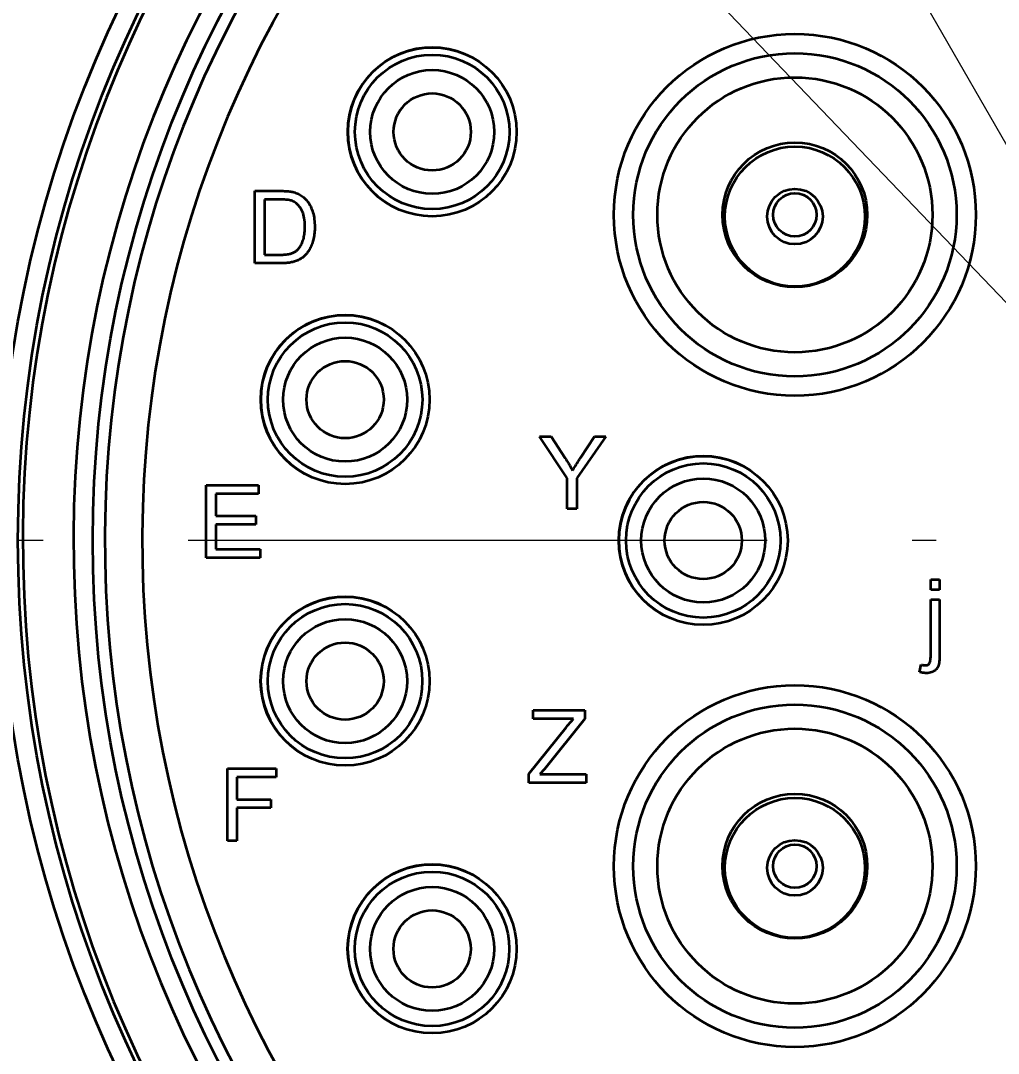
# Model space of a CAD drawing. Extents: x 23 to 417, y 3 to 294.
# Drawn here: x 372.55 to 382.68, y 206.67 to 217.37 of the extents above; entities that cross this region are included whole.
import ezdxf
from ezdxf.enums import TextEntityAlignment as Align

# ---------------------------------------------------------------- set-up
doc = ezdxf.new("R2010")
doc.units = 0
doc.linetypes.add('DASHDOT', pattern=[18.5, 12, -3, 0.5, -3])
doc.layers.get('0').update_dxf_attribs({"lineweight": 13})
doc.styles.get("Standard").update_dxf_attribs({"font": 'isocp.shx'})
doc.dimstyles.get("Standard").update_dxf_attribs({"dimtxt": 2.5, "dimasz": 2.5, "dimexe": 1.25, "dimexo": 0.625, "dimtad": 1, "dimtxsty": 'Standard', "dimcen": 2.5, "dimadec": 0, "dimazin": 0, "dimtfac": 1, "dimtmove": 0, "dimatfit": 0, "dimfxl": 0, "dimarcsym": 0})

# ---------------------------------------------------------------- blocks, each defined once
blk = doc.blocks.new('*D215')
at = {"color": 7, "lineweight": 13}
blk.add_line((369.263, 239.553), (395.349, 194.212), dxfattribs=at)
for points in [[(376.315, 228.334), (374.903, 229.751), (375.418, 227.818)], [(393.937, 195.629), (395.349, 194.212), (394.834, 196.145)]]:
    blk.add_lwpolyline(points, dxfattribs=at)
for s, width, p, p2 in [('%%c', 1.333334, (370.13, 240.052), (371.377, 237.885)), ('82', 1.338786, (371.875, 237.018), (374.062, 233.217))]:
    blk.add_text(s, height=2.5, rotation=299.9129, dxfattribs=dict(at, width=width)).set_placement(p, p2, align=Align.FIT)
blk = doc.blocks.new('*D216')
at = {"color": 7, "lineweight": 13}
blk.add_line((363.234, 234.837), (397.923, 198.622), dxfattribs=at)
for points in [[(374.039, 224.304), (372.329, 225.341), (373.292, 223.588)], [(396.213, 199.659), (397.923, 198.622), (396.96, 200.375)]]:
    blk.add_lwpolyline(points, dxfattribs=at)
for s, width, p, p2 in [('%%c', 1.333334, (363.956, 235.528), (365.685, 233.723)), ('74', 1.299177, (366.377, 233.001), (369.41, 229.834))]:
    blk.add_text(s, height=2.5, rotation=313.7669, dxfattribs=dict(at, width=width)).set_placement(p, p2, align=Align.FIT)
blk = doc.blocks.new('BLOCK4528')
at = {"color": 7, "linetype": 'DASHDOT', "lineweight": 13}
blk.add_line((45.826, 0), (-49.283, 0), dxfattribs=at)
blk = doc.blocks.new('BLOCK4529')
at = {"color": 7, "lineweight": 35, "ltscale": 0.0375}
for p, q in [((-20.29, 5.746), (-20.29, 7.246)), ((-21.298, -0.356), (-21.298, 1.144)), ((-20.861, -6.225), (-20.861, -4.725))]:
    blk.add_line(p, q, dxfattribs=at)
at = {"color": 7, "lineweight": 35, "ltscale": 0.012918}
blk.add_line((-20.29, 7.246), (-19.773, 7.246), dxfattribs=at)
at = {"color": 7, "lineweight": 35, "ltscale": 0.028649}
for p, q in [((-20.091, 7.069), (-20.091, 5.923)), ((-6.101, -1.221), (-6.101, -2.367))]:
    blk.add_line(p, q, dxfattribs=at)
at = {"color": 7, "lineweight": 35, "ltscale": 0.007879}
blk.add_line((-19.776, 7.069), (-20.091, 7.069), dxfattribs=at)
at = {"color": 7, "lineweight": 35, "ltscale": 0.000860609}
blk.add_line((-19.742, 7.068), (-19.776, 7.069), dxfattribs=at)
at = {"color": 7, "lineweight": 35, "ltscale": 0.000854117}
blk.add_line((-19.773, 7.246), (-19.739, 7.246), dxfattribs=at)
at = {"color": 7, "lineweight": 35, "ltscale": 0.000812472}
blk.add_line((-19.709, 7.068), (-19.742, 7.068), dxfattribs=at)
at = {"color": 7, "lineweight": 35, "ltscale": 0.000812683}
blk.add_line((-19.739, 7.246), (-19.706, 7.245), dxfattribs=at)
at = {"color": 7, "lineweight": 35, "ltscale": 0.000764671}
blk.add_line((-19.679, 7.066), (-19.709, 7.068), dxfattribs=at)
at = {"color": 7, "lineweight": 35, "ltscale": 0.0007718}
blk.add_line((-19.706, 7.245), (-19.675, 7.244), dxfattribs=at)
at = {"color": 7, "lineweight": 35, "ltscale": 0.000716897}
blk.add_line((-19.65, 7.064), (-19.679, 7.066), dxfattribs=at)
at = {"color": 7, "lineweight": 35, "ltscale": 0.000730731}
blk.add_line((-19.675, 7.244), (-19.646, 7.242), dxfattribs=at)
at = {"color": 7, "lineweight": 35, "ltscale": 0.000670018}
blk.add_line((-19.623, 7.061), (-19.65, 7.064), dxfattribs=at)
at = {"color": 7, "lineweight": 35, "ltscale": 0.000690252}
blk.add_line((-19.646, 7.242), (-19.619, 7.24), dxfattribs=at)
at = {"color": 7, "lineweight": 35, "ltscale": 0.000649671}
blk.add_line((-19.619, 7.24), (-19.593, 7.238), dxfattribs=at)
at = {"color": 7, "lineweight": 35, "ltscale": 0.000609389}
blk.add_line((-19.593, 7.238), (-19.569, 7.235), dxfattribs=at)
at = {"color": 7, "lineweight": 35, "ltscale": 0.000569539}
blk.add_line((-19.569, 7.235), (-19.546, 7.232), dxfattribs=at)
at = {"color": 7, "lineweight": 35, "ltscale": 0.000530563}
blk.add_line((-19.546, 7.232), (-19.525, 7.228), dxfattribs=at)
at = {"color": 7, "lineweight": 35, "ltscale": 0.000492081}
blk.add_line((-19.525, 7.228), (-19.506, 7.224), dxfattribs=at)
at = {"color": 7, "lineweight": 35, "ltscale": 0.00065514}
blk.add_line((-19.506, 7.224), (-19.481, 7.218), dxfattribs=at)
at = {"color": 7, "lineweight": 35, "ltscale": 0.000643037}
blk.add_line((-19.481, 7.218), (-19.456, 7.211), dxfattribs=at)
at = {"color": 7, "lineweight": 35, "ltscale": 0.000632765}
blk.add_line((-19.456, 7.211), (-19.432, 7.202), dxfattribs=at)
at = {"color": 7, "lineweight": 35, "ltscale": 0.000623222}
blk.add_line((-19.432, 7.202), (-19.409, 7.193), dxfattribs=at)
at = {"color": 7, "lineweight": 35, "ltscale": 0.00061536}
blk.add_line((-19.409, 7.193), (-19.386, 7.183), dxfattribs=at)
at = {"color": 7, "lineweight": 35, "ltscale": 0.000608915}
blk.add_line((-19.386, 7.183), (-19.365, 7.171), dxfattribs=at)
at = {"color": 7, "lineweight": 35, "ltscale": 0.000604343}
blk.add_line((-19.365, 7.171), (-19.344, 7.159), dxfattribs=at)
at = {"color": 7, "lineweight": 35, "ltscale": 0.000600443}
blk.add_line((-19.344, 7.159), (-19.324, 7.146), dxfattribs=at)
at = {"color": 7, "lineweight": 35, "ltscale": 0.000598502}
blk.add_line((-19.324, 7.146), (-19.305, 7.132), dxfattribs=at)
at = {"color": 7, "lineweight": 35, "ltscale": 0.000598583}
blk.add_line((-19.305, 7.132), (-19.286, 7.117), dxfattribs=at)
at = {"color": 7, "lineweight": 35, "ltscale": 0.000774607}
blk.add_line((-19.286, 7.117), (-19.263, 7.096), dxfattribs=at)
at = {"color": 7, "lineweight": 35, "ltscale": 0.000772011}
blk.add_line((-19.263, 7.096), (-19.241, 7.075), dxfattribs=at)
at = {"color": 7, "lineweight": 35, "ltscale": 0.000771525}
blk.add_line((-19.241, 7.075), (-19.22, 7.052), dxfattribs=at)
at = {"color": 7, "lineweight": 35, "ltscale": 0.000623302}
blk.add_line((-19.599, 7.058), (-19.623, 7.061), dxfattribs=at)
at = {"color": 7, "lineweight": 35, "ltscale": 0.000577815}
blk.add_line((-19.576, 7.054), (-19.599, 7.058), dxfattribs=at)
at = {"color": 7, "lineweight": 35, "ltscale": 0.000533297}
blk.add_line((-19.555, 7.049), (-19.576, 7.054), dxfattribs=at)
at = {"color": 7, "lineweight": 35, "ltscale": 0.000489575}
blk.add_line((-19.536, 7.044), (-19.555, 7.049), dxfattribs=at)
at = {"color": 7, "lineweight": 35, "ltscale": 0.0004478}
blk.add_line((-19.519, 7.038), (-19.536, 7.044), dxfattribs=at)
at = {"color": 7, "lineweight": 35, "ltscale": 0.00059323}
blk.add_line((-19.497, 7.029), (-19.519, 7.038), dxfattribs=at)
at = {"color": 7, "lineweight": 35, "ltscale": 0.000596176}
blk.add_line((-19.476, 7.018), (-19.497, 7.029), dxfattribs=at)
at = {"color": 7, "lineweight": 35, "ltscale": 0.000602188}
blk.add_line((-19.456, 7.005), (-19.476, 7.018), dxfattribs=at)
at = {"color": 7, "lineweight": 35, "ltscale": 0.000612062}
blk.add_line((-19.436, 6.99), (-19.456, 7.005), dxfattribs=at)
at = {"color": 7, "lineweight": 35, "ltscale": 0.000624554}
blk.add_line((-19.417, 6.974), (-19.436, 6.99), dxfattribs=at)
at = {"color": 7, "lineweight": 35, "ltscale": 0.000640223}
blk.add_line((-19.399, 6.957), (-19.417, 6.974), dxfattribs=at)
at = {"color": 7, "lineweight": 35, "ltscale": 0.000658548}
blk.add_line((-19.381, 6.937), (-19.399, 6.957), dxfattribs=at)
at = {"color": 7, "lineweight": 35, "ltscale": 0.000679116}
blk.add_line((-19.364, 6.916), (-19.381, 6.937), dxfattribs=at)
at = {"color": 7, "lineweight": 35, "ltscale": 0.000702166}
blk.add_line((-19.347, 6.893), (-19.364, 6.916), dxfattribs=at)
at = {"color": 7, "lineweight": 35, "ltscale": 0.000727572}
blk.add_line((-19.331, 6.869), (-19.347, 6.893), dxfattribs=at)
at = {"color": 7, "lineweight": 35, "ltscale": 0.000754442}
blk.add_line((-19.317, 6.842), (-19.331, 6.869), dxfattribs=at)
at = {"color": 7, "lineweight": 35, "ltscale": 0.000772991}
blk.add_line((-19.22, 7.052), (-19.201, 7.028), dxfattribs=at)
at = {"color": 7, "lineweight": 35, "ltscale": 0.000776791}
blk.add_line((-19.201, 7.028), (-19.182, 7.003), dxfattribs=at)
at = {"color": 7, "lineweight": 35, "ltscale": 0.000782527}
blk.add_line((-19.182, 7.003), (-19.165, 6.976), dxfattribs=at)
at = {"color": 7, "lineweight": 35, "ltscale": 0.000790665}
blk.add_line((-19.165, 6.976), (-19.149, 6.949), dxfattribs=at)
at = {"color": 7, "lineweight": 35, "ltscale": 0.000800556}
blk.add_line((-19.149, 6.949), (-19.134, 6.921), dxfattribs=at)
at = {"color": 7, "lineweight": 35, "ltscale": 0.000812665}
blk.add_line((-19.134, 6.921), (-19.121, 6.891), dxfattribs=at)
at = {"color": 7, "lineweight": 35, "ltscale": 0.000826324}
blk.add_line((-19.121, 6.891), (-19.108, 6.861), dxfattribs=at)
at = {"color": 7, "lineweight": 35, "ltscale": 0.000839002}
blk.add_line((-19.108, 6.861), (-19.097, 6.829), dxfattribs=at)
at = {"color": 7, "lineweight": 35, "ltscale": 0.000785166}
blk.add_line((-19.304, 6.814), (-19.317, 6.842), dxfattribs=at)
at = {"color": 7, "lineweight": 35, "ltscale": 0.00082116}
blk.add_line((-19.292, 6.783), (-19.304, 6.814), dxfattribs=at)
at = {"color": 7, "lineweight": 35, "ltscale": 0.000859898}
blk.add_line((-19.282, 6.75), (-19.292, 6.783), dxfattribs=at)
at = {"color": 7, "lineweight": 35, "ltscale": 0.000902372}
blk.add_line((-19.274, 6.715), (-19.282, 6.75), dxfattribs=at)
at = {"color": 7, "lineweight": 35, "ltscale": 0.000947583}
blk.add_line((-19.267, 6.678), (-19.274, 6.715), dxfattribs=at)
at = {"color": 7, "lineweight": 35, "ltscale": 0.000994984}
blk.add_line((-19.261, 6.638), (-19.267, 6.678), dxfattribs=at)
at = {"color": 7, "lineweight": 35, "ltscale": 0.001045}
blk.add_line((-19.257, 6.597), (-19.261, 6.638), dxfattribs=at)
at = {"color": 7, "lineweight": 35, "ltscale": 0.000851288}
blk.add_line((-19.097, 6.829), (-19.087, 6.796), dxfattribs=at)
at = {"color": 7, "lineweight": 35, "ltscale": 0.00086439}
blk.add_line((-19.087, 6.796), (-19.078, 6.763), dxfattribs=at)
at = {"color": 7, "lineweight": 35, "ltscale": 0.000879038}
blk.add_line((-19.078, 6.763), (-19.071, 6.729), dxfattribs=at)
at = {"color": 7, "lineweight": 35, "ltscale": 0.00089516}
blk.add_line((-19.071, 6.729), (-19.064, 6.693), dxfattribs=at)
at = {"color": 7, "lineweight": 35, "ltscale": 0.000912206}
blk.add_line((-19.064, 6.693), (-19.059, 6.657), dxfattribs=at)
at = {"color": 7, "lineweight": 35, "ltscale": 0.000930419}
blk.add_line((-19.059, 6.657), (-19.055, 6.62), dxfattribs=at)
at = {"color": 7, "lineweight": 35, "ltscale": 0.000787364}
blk.add_line((-19.258, 6.41), (-19.256, 6.441), dxfattribs=at)
at = {"color": 7, "lineweight": 35, "ltscale": 0.001096}
blk.add_line((-19.255, 6.553), (-19.257, 6.597), dxfattribs=at)
at = {"color": 7, "lineweight": 35, "ltscale": 0.00081192}
blk.add_line((-19.256, 6.441), (-19.255, 6.474), dxfattribs=at)
at = {"color": 7, "lineweight": 35, "ltscale": 0.00115}
blk.add_line((-19.254, 6.507), (-19.255, 6.553), dxfattribs=at)
at = {"color": 7, "lineweight": 35, "ltscale": 0.00083663}
blk.add_line((-19.255, 6.474), (-19.254, 6.507), dxfattribs=at)
at = {"color": 7, "lineweight": 35, "ltscale": 0.000950001}
blk.add_line((-19.055, 6.62), (-19.052, 6.582), dxfattribs=at)
at = {"color": 7, "lineweight": 35, "ltscale": 0.000807223}
blk.add_line((-19.051, 6.437), (-19.053, 6.405), dxfattribs=at)
at = {"color": 7, "lineweight": 35, "ltscale": 0.000970334}
blk.add_line((-19.052, 6.582), (-19.05, 6.544), dxfattribs=at)
at = {"color": 7, "lineweight": 35, "ltscale": 0.000825637}
blk.add_line((-19.05, 6.47), (-19.051, 6.437), dxfattribs=at)
at = {"color": 7, "lineweight": 35, "ltscale": 0.000991937}
blk.add_line((-19.05, 6.544), (-19.05, 6.504), dxfattribs=at)
at = {"color": 7, "lineweight": 35, "ltscale": 0.000844637}
blk.add_line((-19.05, 6.504), (-19.05, 6.47), dxfattribs=at)
at = {"color": 7, "lineweight": 35, "ltscale": 0.000618555}
blk.add_line((-19.302, 6.195), (-19.294, 6.218), dxfattribs=at)
at = {"color": 7, "lineweight": 35, "ltscale": 0.000636867}
blk.add_line((-19.294, 6.218), (-19.286, 6.242), dxfattribs=at)
at = {"color": 7, "lineweight": 35, "ltscale": 0.000655747}
blk.add_line((-19.286, 6.242), (-19.279, 6.268), dxfattribs=at)
at = {"color": 7, "lineweight": 35, "ltscale": 0.000675528}
blk.add_line((-19.279, 6.268), (-19.274, 6.294), dxfattribs=at)
at = {"color": 7, "lineweight": 35, "ltscale": 0.000696618}
blk.add_line((-19.274, 6.294), (-19.268, 6.321), dxfattribs=at)
at = {"color": 7, "lineweight": 35, "ltscale": 0.000718146}
blk.add_line((-19.268, 6.321), (-19.264, 6.35), dxfattribs=at)
at = {"color": 7, "lineweight": 35, "ltscale": 0.00074078}
blk.add_line((-19.264, 6.35), (-19.261, 6.379), dxfattribs=at)
at = {"color": 7, "lineweight": 35, "ltscale": 0.000763778}
blk.add_line((-19.261, 6.379), (-19.258, 6.41), dxfattribs=at)
at = {"color": 7, "lineweight": 35, "ltscale": 0.000695798}
blk.add_line((-19.082, 6.228), (-19.089, 6.201), dxfattribs=at)
at = {"color": 7, "lineweight": 35, "ltscale": 0.000709918}
blk.add_line((-19.075, 6.255), (-19.082, 6.228), dxfattribs=at)
at = {"color": 7, "lineweight": 35, "ltscale": 0.000723989}
blk.add_line((-19.069, 6.284), (-19.075, 6.255), dxfattribs=at)
at = {"color": 7, "lineweight": 35, "ltscale": 0.000739685}
blk.add_line((-19.064, 6.313), (-19.069, 6.284), dxfattribs=at)
at = {"color": 7, "lineweight": 35, "ltscale": 0.000755331}
blk.add_line((-19.06, 6.343), (-19.064, 6.313), dxfattribs=at)
at = {"color": 7, "lineweight": 35, "ltscale": 0.000771998}
blk.add_line((-19.056, 6.374), (-19.06, 6.343), dxfattribs=at)
at = {"color": 7, "lineweight": 35, "ltscale": 0.000789666}
blk.add_line((-19.053, 6.405), (-19.056, 6.374), dxfattribs=at)
at = {"color": 7, "lineweight": 35, "ltscale": 0.000375922}
blk.add_line((-19.449, 5.992), (-19.437, 6), dxfattribs=at)
at = {"color": 7, "lineweight": 35, "ltscale": 0.000368125}
blk.add_line((-19.437, 6), (-19.425, 6.009), dxfattribs=at)
at = {"color": 7, "lineweight": 35, "ltscale": 0.000362168}
blk.add_line((-19.425, 6.009), (-19.414, 6.018), dxfattribs=at)
at = {"color": 7, "lineweight": 35, "ltscale": 0.000356469}
blk.add_line((-19.414, 6.018), (-19.404, 6.028), dxfattribs=at)
at = {"color": 7, "lineweight": 35, "ltscale": 0.000502727}
blk.add_line((-19.404, 6.028), (-19.39, 6.043), dxfattribs=at)
at = {"color": 7, "lineweight": 35, "ltscale": 0.000510222}
blk.add_line((-19.39, 6.043), (-19.377, 6.058), dxfattribs=at)
at = {"color": 7, "lineweight": 35, "ltscale": 0.000519199}
blk.add_line((-19.377, 6.058), (-19.364, 6.075), dxfattribs=at)
at = {"color": 7, "lineweight": 35, "ltscale": 0.00053039}
blk.add_line((-19.364, 6.075), (-19.352, 6.092), dxfattribs=at)
at = {"color": 7, "lineweight": 35, "ltscale": 0.000541916}
blk.add_line((-19.352, 6.092), (-19.341, 6.111), dxfattribs=at)
at = {"color": 7, "lineweight": 35, "ltscale": 0.000554854}
blk.add_line((-19.341, 6.111), (-19.33, 6.13), dxfattribs=at)
at = {"color": 7, "lineweight": 35, "ltscale": 0.000569816}
blk.add_line((-19.33, 6.13), (-19.32, 6.151), dxfattribs=at)
at = {"color": 7, "lineweight": 35, "ltscale": 0.000584822}
blk.add_line((-19.32, 6.151), (-19.311, 6.172), dxfattribs=at)
at = {"color": 7, "lineweight": 35, "ltscale": 0.000601475}
blk.add_line((-19.311, 6.172), (-19.302, 6.195), dxfattribs=at)
at = {"color": 7, "lineweight": 35, "ltscale": 0.000539438}
blk.add_line((-19.18, 6), (-19.192, 5.983), dxfattribs=at)
at = {"color": 7, "lineweight": 35, "ltscale": 0.000551787}
blk.add_line((-19.168, 6.019), (-19.18, 6), dxfattribs=at)
at = {"color": 7, "lineweight": 35, "ltscale": 0.000565768}
blk.add_line((-19.156, 6.039), (-19.168, 6.019), dxfattribs=at)
at = {"color": 7, "lineweight": 35, "ltscale": 0.000580074}
blk.add_line((-19.145, 6.059), (-19.156, 6.039), dxfattribs=at)
at = {"color": 7, "lineweight": 35, "ltscale": 0.000595244}
blk.add_line((-19.135, 6.081), (-19.145, 6.059), dxfattribs=at)
at = {"color": 7, "lineweight": 35, "ltscale": 0.000610931}
blk.add_line((-19.125, 6.103), (-19.135, 6.081), dxfattribs=at)
at = {"color": 7, "lineweight": 35, "ltscale": 0.000627564}
blk.add_line((-19.115, 6.126), (-19.125, 6.103), dxfattribs=at)
at = {"color": 7, "lineweight": 35, "ltscale": 0.000644538}
blk.add_line((-19.106, 6.15), (-19.115, 6.126), dxfattribs=at)
at = {"color": 7, "lineweight": 35, "ltscale": 0.000662438}
blk.add_line((-19.098, 6.175), (-19.106, 6.15), dxfattribs=at)
at = {"color": 7, "lineweight": 35, "ltscale": 0.000680085}
blk.add_line((-19.089, 6.201), (-19.098, 6.175), dxfattribs=at)
at = {"color": 7, "lineweight": 35, "ltscale": 0.008006}
blk.add_line((-20.091, 5.923), (-19.771, 5.923), dxfattribs=at)
at = {"color": 7, "lineweight": 35, "ltscale": 0.000725983}
blk.add_line((-19.771, 5.923), (-19.742, 5.923), dxfattribs=at)
at = {"color": 7, "lineweight": 35, "ltscale": 0.000694181}
blk.add_line((-19.742, 5.923), (-19.714, 5.924), dxfattribs=at)
at = {"color": 7, "lineweight": 35, "ltscale": 0.000662759}
blk.add_line((-19.714, 5.924), (-19.688, 5.925), dxfattribs=at)
at = {"color": 7, "lineweight": 35, "ltscale": 0.000631657}
blk.add_line((-19.688, 5.925), (-19.662, 5.927), dxfattribs=at)
at = {"color": 7, "lineweight": 35, "ltscale": 0.000601348}
blk.add_line((-19.662, 5.927), (-19.639, 5.93), dxfattribs=at)
at = {"color": 7, "lineweight": 35, "ltscale": 0.000570794}
blk.add_line((-19.639, 5.93), (-19.616, 5.933), dxfattribs=at)
at = {"color": 7, "lineweight": 35, "ltscale": 0.000541613}
blk.add_line((-19.616, 5.933), (-19.595, 5.936), dxfattribs=at)
at = {"color": 7, "lineweight": 35, "ltscale": 0.000512533}
blk.add_line((-19.595, 5.936), (-19.574, 5.94), dxfattribs=at)
at = {"color": 7, "lineweight": 35, "ltscale": 0.000484435}
blk.add_line((-19.574, 5.94), (-19.556, 5.945), dxfattribs=at)
at = {"color": 7, "lineweight": 35, "ltscale": 0.000457163}
blk.add_line((-19.556, 5.945), (-19.538, 5.95), dxfattribs=at)
at = {"color": 7, "lineweight": 35, "ltscale": 0.000437823}
blk.add_line((-19.538, 5.95), (-19.522, 5.956), dxfattribs=at)
at = {"color": 7, "lineweight": 35, "ltscale": 0.000425511}
blk.add_line((-19.522, 5.956), (-19.506, 5.962), dxfattribs=at)
at = {"color": 7, "lineweight": 35, "ltscale": 0.000414417}
blk.add_line((-19.506, 5.962), (-19.491, 5.969), dxfattribs=at)
at = {"color": 7, "lineweight": 35, "ltscale": 0.000403308}
blk.add_line((-19.491, 5.969), (-19.476, 5.976), dxfattribs=at)
at = {"color": 7, "lineweight": 35, "ltscale": 0.000522108}
blk.add_line((-19.467, 5.783), (-19.487, 5.777), dxfattribs=at)
at = {"color": 7, "lineweight": 35, "ltscale": 0.000393174}
blk.add_line((-19.476, 5.976), (-19.462, 5.984), dxfattribs=at)
at = {"color": 7, "lineweight": 35, "ltscale": 0.000511023}
blk.add_line((-19.447, 5.789), (-19.467, 5.783), dxfattribs=at)
at = {"color": 7, "lineweight": 35, "ltscale": 0.000383824}
blk.add_line((-19.462, 5.984), (-19.449, 5.992), dxfattribs=at)
at = {"color": 7, "lineweight": 35, "ltscale": 0.000500548}
blk.add_line((-19.428, 5.796), (-19.447, 5.789), dxfattribs=at)
at = {"color": 7, "lineweight": 35, "ltscale": 0.000490101}
blk.add_line((-19.41, 5.803), (-19.428, 5.796), dxfattribs=at)
at = {"color": 7, "lineweight": 35, "ltscale": 0.000480995}
blk.add_line((-19.393, 5.811), (-19.41, 5.803), dxfattribs=at)
at = {"color": 7, "lineweight": 35, "ltscale": 0.000472075}
blk.add_line((-19.376, 5.819), (-19.393, 5.811), dxfattribs=at)
at = {"color": 7, "lineweight": 35, "ltscale": 0.000463675}
blk.add_line((-19.359, 5.828), (-19.376, 5.819), dxfattribs=at)
at = {"color": 7, "lineweight": 35, "ltscale": 0.000455951}
blk.add_line((-19.344, 5.837), (-19.359, 5.828), dxfattribs=at)
at = {"color": 7, "lineweight": 35, "ltscale": 0.000449625}
blk.add_line((-19.328, 5.847), (-19.344, 5.837), dxfattribs=at)
at = {"color": 7, "lineweight": 35, "ltscale": 0.000448919}
blk.add_line((-19.314, 5.857), (-19.328, 5.847), dxfattribs=at)
at = {"color": 7, "lineweight": 35, "ltscale": 0.000455184}
blk.add_line((-19.299, 5.868), (-19.314, 5.857), dxfattribs=at)
at = {"color": 7, "lineweight": 35, "ltscale": 0.000461931}
blk.add_line((-19.285, 5.88), (-19.299, 5.868), dxfattribs=at)
at = {"color": 7, "lineweight": 35, "ltscale": 0.000469587}
blk.add_line((-19.271, 5.892), (-19.285, 5.88), dxfattribs=at)
at = {"color": 7, "lineweight": 35, "ltscale": 0.000477815}
blk.add_line((-19.257, 5.905), (-19.271, 5.892), dxfattribs=at)
at = {"color": 7, "lineweight": 35, "ltscale": 0.000486393}
blk.add_line((-19.244, 5.919), (-19.257, 5.905), dxfattribs=at)
at = {"color": 7, "lineweight": 35, "ltscale": 0.000495861}
blk.add_line((-19.23, 5.934), (-19.244, 5.919), dxfattribs=at)
at = {"color": 7, "lineweight": 35, "ltscale": 0.000506185}
blk.add_line((-19.217, 5.95), (-19.23, 5.934), dxfattribs=at)
at = {"color": 7, "lineweight": 35, "ltscale": 0.000516166}
blk.add_line((-19.204, 5.966), (-19.217, 5.95), dxfattribs=at)
at = {"color": 7, "lineweight": 35, "ltscale": 0.000527488}
blk.add_line((-19.192, 5.983), (-19.204, 5.966), dxfattribs=at)
at = {"color": 7, "lineweight": 35, "ltscale": 0.013531}
blk.add_line((-19.748, 5.746), (-20.29, 5.746), dxfattribs=at)
at = {"color": 7, "lineweight": 35, "ltscale": 0.000672931}
blk.add_line((-19.721, 5.746), (-19.748, 5.746), dxfattribs=at)
at = {"color": 7, "lineweight": 35, "ltscale": 0.000657177}
blk.add_line((-19.695, 5.747), (-19.721, 5.746), dxfattribs=at)
at = {"color": 7, "lineweight": 35, "ltscale": 0.00064205}
blk.add_line((-19.67, 5.748), (-19.695, 5.747), dxfattribs=at)
at = {"color": 7, "lineweight": 35, "ltscale": 0.000627589}
blk.add_line((-19.645, 5.75), (-19.67, 5.748), dxfattribs=at)
at = {"color": 7, "lineweight": 35, "ltscale": 0.000613062}
blk.add_line((-19.62, 5.752), (-19.645, 5.75), dxfattribs=at)
at = {"color": 7, "lineweight": 35, "ltscale": 0.000598501}
blk.add_line((-19.596, 5.755), (-19.62, 5.752), dxfattribs=at)
at = {"color": 7, "lineweight": 35, "ltscale": 0.000584961}
blk.add_line((-19.573, 5.758), (-19.596, 5.755), dxfattribs=at)
at = {"color": 7, "lineweight": 35, "ltscale": 0.000571566}
blk.add_line((-19.551, 5.762), (-19.573, 5.758), dxfattribs=at)
at = {"color": 7, "lineweight": 35, "ltscale": 0.000558485}
blk.add_line((-19.529, 5.767), (-19.551, 5.762), dxfattribs=at)
at = {"color": 7, "lineweight": 35, "ltscale": 0.0005458}
blk.add_line((-19.507, 5.771), (-19.529, 5.767), dxfattribs=at)
at = {"color": 7, "lineweight": 35, "ltscale": 0.000533937}
blk.add_line((-19.487, 5.777), (-19.507, 5.771), dxfattribs=at)
at = {"color": 7, "lineweight": 35, "ltscale": 0.006037}
blk.add_line((-14.396, 2.157), (-14.154, 2.157), dxfattribs=at)
at = {"color": 7, "lineweight": 35, "ltscale": 0.026002}
blk.add_line((-13.817, 1.292), (-14.396, 2.157), dxfattribs=at)
at = {"color": 7, "lineweight": 35, "ltscale": 0.013509}
blk.add_line((-14.154, 2.157), (-13.858, 1.705), dxfattribs=at)
at = {"color": 7, "lineweight": 35, "ltscale": 0.026289}
blk.add_line((-13.02, 2.157), (-13.619, 1.292), dxfattribs=at)
at = {"color": 7, "lineweight": 35, "ltscale": 0.013203}
blk.add_line((-13.542, 1.716), (-13.252, 2.157), dxfattribs=at)
at = {"color": 7, "lineweight": 35, "ltscale": 0.005781}
blk.add_line((-13.252, 2.157), (-13.02, 2.157), dxfattribs=at)
at = {"color": 7, "lineweight": 35, "ltscale": 0.000869742}
blk.add_line((-13.561, 1.687), (-13.542, 1.716), dxfattribs=at)
at = {"color": 7, "lineweight": 35, "ltscale": 0.000753341}
blk.add_line((-13.858, 1.705), (-13.842, 1.679), dxfattribs=at)
at = {"color": 7, "lineweight": 35, "ltscale": 0.000750448}
blk.add_line((-13.842, 1.679), (-13.826, 1.654), dxfattribs=at)
at = {"color": 7, "lineweight": 35, "ltscale": 0.000747405}
blk.add_line((-13.826, 1.654), (-13.81, 1.629), dxfattribs=at)
at = {"color": 7, "lineweight": 35, "ltscale": 0.000744415}
blk.add_line((-13.81, 1.629), (-13.795, 1.603), dxfattribs=at)
at = {"color": 7, "lineweight": 35, "ltscale": 0.000741622}
blk.add_line((-13.795, 1.603), (-13.779, 1.578), dxfattribs=at)
at = {"color": 7, "lineweight": 35, "ltscale": 0.00073866}
blk.add_line((-13.779, 1.578), (-13.764, 1.553), dxfattribs=at)
at = {"color": 7, "lineweight": 35, "ltscale": 0.000735778}
blk.add_line((-13.764, 1.553), (-13.749, 1.527), dxfattribs=at)
at = {"color": 7, "lineweight": 35, "ltscale": 0.000732873}
blk.add_line((-13.749, 1.527), (-13.735, 1.502), dxfattribs=at)
at = {"color": 7, "lineweight": 35, "ltscale": 0.000730023}
blk.add_line((-13.735, 1.502), (-13.72, 1.476), dxfattribs=at)
at = {"color": 7, "lineweight": 35, "ltscale": 0.000708421}
blk.add_line((-13.692, 1.475), (-13.678, 1.499), dxfattribs=at)
at = {"color": 7, "lineweight": 35, "ltscale": 0.000728279}
blk.add_line((-13.678, 1.499), (-13.663, 1.524), dxfattribs=at)
at = {"color": 7, "lineweight": 35, "ltscale": 0.000748808}
blk.add_line((-13.663, 1.524), (-13.647, 1.55), dxfattribs=at)
at = {"color": 7, "lineweight": 35, "ltscale": 0.00076855}
blk.add_line((-13.647, 1.55), (-13.631, 1.576), dxfattribs=at)
at = {"color": 7, "lineweight": 35, "ltscale": 0.000788818}
blk.add_line((-13.631, 1.576), (-13.615, 1.603), dxfattribs=at)
at = {"color": 7, "lineweight": 35, "ltscale": 0.000808927}
blk.add_line((-13.615, 1.603), (-13.597, 1.63), dxfattribs=at)
at = {"color": 7, "lineweight": 35, "ltscale": 0.000829229}
blk.add_line((-13.597, 1.63), (-13.58, 1.658), dxfattribs=at)
at = {"color": 7, "lineweight": 35, "ltscale": 0.000849392}
blk.add_line((-13.58, 1.658), (-13.561, 1.687), dxfattribs=at)
at = {"color": 7, "lineweight": 35, "ltscale": 0.015885}
for p, q in [((-13.817, 0.657), (-13.817, 1.292)), ((-13.619, 1.292), (-13.619, 0.657))]:
    blk.add_line(p, q, dxfattribs=at)
at = {"color": 7, "lineweight": 35, "ltscale": 0.000727424}
blk.add_line((-13.72, 1.476), (-13.706, 1.451), dxfattribs=at)
at = {"color": 7, "lineweight": 35, "ltscale": 0.000688447}
blk.add_line((-13.706, 1.451), (-13.692, 1.475), dxfattribs=at)
at = {"color": 7, "lineweight": 35, "ltscale": 0.027114}
blk.add_line((-21.298, 1.144), (-20.213, 1.144), dxfattribs=at)
at = {"color": 7, "lineweight": 35, "ltscale": 0.004425}
for p, q in [((-20.213, 1.144), (-20.213, 0.967)), ((-20.179, -0.179), (-20.179, -0.356)), ((-14.524, -3.697), (-14.524, -3.52)), ((-13.45, -3.52), (-13.45, -3.697)), ((-19.849, -4.725), (-19.849, -4.902)), ((-13.425, -4.843), (-13.425, -5.02)), ((-19.959, -5.367), (-19.959, -5.544))]:
    blk.add_line(p, q, dxfattribs=at)
at = {"color": 7, "lineweight": 35, "ltscale": 0.011485}
blk.add_line((-21.1, 0.967), (-21.1, 0.508), dxfattribs=at)
at = {"color": 7, "lineweight": 35, "ltscale": 0.022152}
blk.add_line((-20.213, 0.967), (-21.1, 0.967), dxfattribs=at)
at = {"color": 7, "lineweight": 35, "ltscale": 0.004963}
for p, q in [((-13.619, 0.657), (-13.817, 0.657)), ((-20.663, -6.225), (-20.861, -6.225))]:
    blk.add_line(p, q, dxfattribs=at)
at = {"color": 7, "lineweight": 35, "ltscale": 0.020745}
for p, q in [((-21.1, 0.508), (-20.27, 0.508)), ((-20.27, 0.332), (-21.1, 0.332))]:
    blk.add_line(p, q, dxfattribs=at)
at = {"color": 7, "lineweight": 35, "ltscale": 0.0044}
blk.add_line((-20.27, 0.508), (-20.27, 0.332), dxfattribs=at)
at = {"color": 7, "lineweight": 35, "ltscale": 0.012764}
blk.add_line((-21.1, 0.332), (-21.1, -0.179), dxfattribs=at)
at = {"color": 7, "lineweight": 35, "ltscale": 0.023022}
blk.add_line((-21.1, -0.179), (-20.179, -0.179), dxfattribs=at)
at = {"color": 7, "lineweight": 35, "ltscale": 0.027984}
blk.add_line((-20.179, -0.356), (-21.298, -0.356), dxfattribs=at)
at = {"color": 7, "lineweight": 35, "ltscale": 0.005346}
for p, q in [((-6.285, -1.021), (-6.285, -0.807)), ((-6.101, -0.807), (-6.101, -1.021))]:
    blk.add_line(p, q, dxfattribs=at)
at = {"color": 7, "lineweight": 35, "ltscale": 0.004605}
for p, q in [((-6.285, -0.807), (-6.101, -0.807)), ((-6.101, -1.021), (-6.285, -1.021)), ((-6.285, -1.221), (-6.101, -1.221))]:
    blk.add_line(p, q, dxfattribs=at)
at = {"color": 7, "lineweight": 35, "ltscale": 0.028547}
blk.add_line((-6.285, -2.362), (-6.285, -1.221), dxfattribs=at)
at = {"color": 7, "lineweight": 35, "ltscale": 0.000224114}
blk.add_line((-6.34, -2.573), (-6.332, -2.568), dxfattribs=at)
at = {"color": 7, "lineweight": 35, "ltscale": 0.00022329}
blk.add_line((-6.332, -2.568), (-6.325, -2.563), dxfattribs=at)
at = {"color": 7, "lineweight": 35, "ltscale": 0.000224949}
blk.add_line((-6.325, -2.563), (-6.319, -2.556), dxfattribs=at)
at = {"color": 7, "lineweight": 35, "ltscale": 0.000229341}
blk.add_line((-6.319, -2.556), (-6.313, -2.549), dxfattribs=at)
at = {"color": 7, "lineweight": 35, "ltscale": 0.00025167}
blk.add_line((-6.313, -2.549), (-6.308, -2.541), dxfattribs=at)
at = {"color": 7, "lineweight": 35, "ltscale": 0.000295239}
blk.add_line((-6.308, -2.541), (-6.303, -2.53), dxfattribs=at)
at = {"color": 7, "lineweight": 35, "ltscale": 0.000342879}
blk.add_line((-6.303, -2.53), (-6.299, -2.517), dxfattribs=at)
at = {"color": 7, "lineweight": 35, "ltscale": 0.000393073}
blk.add_line((-6.299, -2.517), (-6.295, -2.501), dxfattribs=at)
at = {"color": 7, "lineweight": 35, "ltscale": 0.000445193}
blk.add_line((-6.295, -2.501), (-6.292, -2.484), dxfattribs=at)
at = {"color": 7, "lineweight": 35, "ltscale": 0.000499041}
blk.add_line((-6.292, -2.484), (-6.29, -2.464), dxfattribs=at)
at = {"color": 7, "lineweight": 35, "ltscale": 0.000552974}
blk.add_line((-6.29, -2.464), (-6.288, -2.442), dxfattribs=at)
at = {"color": 7, "lineweight": 35, "ltscale": 0.000607896}
blk.add_line((-6.288, -2.442), (-6.287, -2.418), dxfattribs=at)
at = {"color": 7, "lineweight": 35, "ltscale": 0.00066292}
blk.add_line((-6.287, -2.418), (-6.286, -2.391), dxfattribs=at)
at = {"color": 7, "lineweight": 35, "ltscale": 0.000719108}
blk.add_line((-6.286, -2.391), (-6.285, -2.362), dxfattribs=at)
at = {"color": 7, "lineweight": 35, "ltscale": 0.000630092}
blk.add_line((-6.12, -2.563), (-6.127, -2.588), dxfattribs=at)
at = {"color": 7, "lineweight": 35, "ltscale": 0.000683283}
blk.add_line((-6.114, -2.537), (-6.12, -2.563), dxfattribs=at)
at = {"color": 7, "lineweight": 35, "ltscale": 0.00073795}
blk.add_line((-6.11, -2.507), (-6.114, -2.537), dxfattribs=at)
at = {"color": 7, "lineweight": 35, "ltscale": 0.000794917}
blk.add_line((-6.106, -2.476), (-6.11, -2.507), dxfattribs=at)
at = {"color": 7, "lineweight": 35, "ltscale": 0.000853197}
blk.add_line((-6.103, -2.442), (-6.106, -2.476), dxfattribs=at)
at = {"color": 7, "lineweight": 35, "ltscale": 0.000912155}
blk.add_line((-6.102, -2.405), (-6.103, -2.442), dxfattribs=at)
at = {"color": 7, "lineweight": 35, "ltscale": 0.000972442}
blk.add_line((-6.101, -2.367), (-6.102, -2.405), dxfattribs=at)
at = {"color": 7, "lineweight": 35, "ltscale": 0.004009}
blk.add_line((-6.519, -2.729), (-6.484, -2.572), dxfattribs=at)
at = {"color": 7, "lineweight": 35, "ltscale": 0.000361047}
blk.add_line((-6.505, -2.732), (-6.519, -2.729), dxfattribs=at)
at = {"color": 7, "lineweight": 35, "ltscale": 0.00036131}
blk.add_line((-6.491, -2.736), (-6.505, -2.732), dxfattribs=at)
at = {"color": 7, "lineweight": 35, "ltscale": 0.000361815}
blk.add_line((-6.477, -2.739), (-6.491, -2.736), dxfattribs=at)
at = {"color": 7, "lineweight": 35, "ltscale": 0.000278577}
blk.add_line((-6.484, -2.572), (-6.473, -2.575), dxfattribs=at)
at = {"color": 7, "lineweight": 35, "ltscale": 0.000362187}
blk.add_line((-6.462, -2.741), (-6.477, -2.739), dxfattribs=at)
at = {"color": 7, "lineweight": 35, "ltscale": 0.000265666}
blk.add_line((-6.473, -2.575), (-6.463, -2.577), dxfattribs=at)
at = {"color": 7, "lineweight": 35, "ltscale": 0.000252591}
blk.add_line((-6.463, -2.577), (-6.453, -2.58), dxfattribs=at)
at = {"color": 7, "lineweight": 35, "ltscale": 0.000363351}
blk.add_line((-6.448, -2.743), (-6.462, -2.741), dxfattribs=at)
at = {"color": 7, "lineweight": 35, "ltscale": 0.000239934}
blk.add_line((-6.453, -2.58), (-6.444, -2.581), dxfattribs=at)
at = {"color": 7, "lineweight": 35, "ltscale": 0.000364604}
blk.add_line((-6.433, -2.745), (-6.448, -2.743), dxfattribs=at)
at = {"color": 7, "lineweight": 35, "ltscale": 0.00022665}
blk.add_line((-6.444, -2.581), (-6.435, -2.583), dxfattribs=at)
at = {"color": 7, "lineweight": 35, "ltscale": 0.000214137}
blk.add_line((-6.435, -2.583), (-6.426, -2.584), dxfattribs=at)
at = {"color": 7, "lineweight": 35, "ltscale": 0.000366277}
blk.add_line((-6.419, -2.746), (-6.433, -2.745), dxfattribs=at)
at = {"color": 7, "lineweight": 35, "ltscale": 0.000201082}
blk.add_line((-6.426, -2.584), (-6.418, -2.585), dxfattribs=at)
at = {"color": 7, "lineweight": 35, "ltscale": 0.000367785}
blk.add_line((-6.404, -2.747), (-6.419, -2.746), dxfattribs=at)
at = {"color": 7, "lineweight": 35, "ltscale": 0.000188927}
blk.add_line((-6.418, -2.585), (-6.411, -2.586), dxfattribs=at)
at = {"color": 7, "lineweight": 35, "ltscale": 0.000176548}
blk.add_line((-6.411, -2.586), (-6.404, -2.586), dxfattribs=at)
at = {"color": 7, "lineweight": 35, "ltscale": 0.000164461}
blk.add_line((-6.404, -2.586), (-6.397, -2.587), dxfattribs=at)
at = {"color": 7, "lineweight": 35, "ltscale": 0.000369909}
blk.add_line((-6.389, -2.748), (-6.404, -2.747), dxfattribs=at)
at = {"color": 7, "lineweight": 35, "ltscale": 0.000274428}
blk.add_line((-6.397, -2.587), (-6.386, -2.586), dxfattribs=at)
at = {"color": 7, "lineweight": 35, "ltscale": 0.000372358}
blk.add_line((-6.374, -2.748), (-6.389, -2.748), dxfattribs=at)
at = {"color": 7, "lineweight": 35, "ltscale": 0.000261677}
blk.add_line((-6.386, -2.586), (-6.376, -2.585), dxfattribs=at)
at = {"color": 7, "lineweight": 35, "ltscale": 0.000249673}
blk.add_line((-6.376, -2.585), (-6.366, -2.583), dxfattribs=at)
at = {"color": 7, "lineweight": 35, "ltscale": 0.000750785}
blk.add_line((-6.344, -2.747), (-6.374, -2.748), dxfattribs=at)
at = {"color": 7, "lineweight": 35, "ltscale": 0.000240207}
blk.add_line((-6.366, -2.583), (-6.357, -2.581), dxfattribs=at)
at = {"color": 7, "lineweight": 35, "ltscale": 0.000232846}
blk.add_line((-6.357, -2.581), (-6.348, -2.577), dxfattribs=at)
at = {"color": 7, "lineweight": 35, "ltscale": 0.000227065}
blk.add_line((-6.348, -2.577), (-6.34, -2.573), dxfattribs=at)
at = {"color": 7, "lineweight": 35, "ltscale": 0.000710624}
blk.add_line((-6.316, -2.744), (-6.344, -2.747), dxfattribs=at)
at = {"color": 7, "lineweight": 35, "ltscale": 0.000674837}
blk.add_line((-6.29, -2.739), (-6.316, -2.744), dxfattribs=at)
at = {"color": 7, "lineweight": 35, "ltscale": 0.000643814}
blk.add_line((-6.265, -2.732), (-6.29, -2.739), dxfattribs=at)
at = {"color": 7, "lineweight": 35, "ltscale": 0.000618839}
blk.add_line((-6.242, -2.723), (-6.265, -2.732), dxfattribs=at)
at = {"color": 7, "lineweight": 35, "ltscale": 0.000600682}
blk.add_line((-6.221, -2.711), (-6.242, -2.723), dxfattribs=at)
at = {"color": 7, "lineweight": 35, "ltscale": 0.000589561}
blk.add_line((-6.201, -2.698), (-6.221, -2.711), dxfattribs=at)
at = {"color": 7, "lineweight": 35, "ltscale": 0.000585476}
blk.add_line((-6.184, -2.683), (-6.201, -2.698), dxfattribs=at)
at = {"color": 7, "lineweight": 35, "ltscale": 0.000589677}
blk.add_line((-6.168, -2.665), (-6.184, -2.683), dxfattribs=at)
at = {"color": 7, "lineweight": 35, "ltscale": 0.000601715}
blk.add_line((-6.153, -2.646), (-6.168, -2.665), dxfattribs=at)
at = {"color": 7, "lineweight": 35, "ltscale": 0.000491485}
blk.add_line((-6.144, -2.629), (-6.153, -2.646), dxfattribs=at)
at = {"color": 7, "lineweight": 35, "ltscale": 0.000533609}
blk.add_line((-6.135, -2.609), (-6.144, -2.629), dxfattribs=at)
at = {"color": 7, "lineweight": 35, "ltscale": 0.000580263}
blk.add_line((-6.127, -2.588), (-6.135, -2.609), dxfattribs=at)
at = {"color": 7, "lineweight": 35, "ltscale": 0.026859}
blk.add_line((-14.524, -3.52), (-13.45, -3.52), dxfattribs=at)
at = {"color": 7, "lineweight": 35, "ltscale": 0.020924}
blk.add_line((-13.687, -3.697), (-14.524, -3.697), dxfattribs=at)
at = {"color": 7, "lineweight": 35, "ltscale": 0.033466}
blk.add_line((-13.45, -3.697), (-14.292, -4.738), dxfattribs=at)
at = {"color": 7, "lineweight": 35, "ltscale": 0.000635912}
blk.add_line((-13.827, -3.855), (-13.81, -3.835), dxfattribs=at)
at = {"color": 7, "lineweight": 35, "ltscale": 0.000622928}
blk.add_line((-13.81, -3.835), (-13.794, -3.816), dxfattribs=at)
at = {"color": 7, "lineweight": 35, "ltscale": 0.000610029}
blk.add_line((-13.794, -3.816), (-13.779, -3.798), dxfattribs=at)
at = {"color": 7, "lineweight": 35, "ltscale": 0.000597385}
blk.add_line((-13.779, -3.798), (-13.763, -3.78), dxfattribs=at)
at = {"color": 7, "lineweight": 35, "ltscale": 0.000584869}
blk.add_line((-13.763, -3.78), (-13.748, -3.762), dxfattribs=at)
at = {"color": 7, "lineweight": 35, "ltscale": 0.000571825}
blk.add_line((-13.748, -3.762), (-13.732, -3.745), dxfattribs=at)
at = {"color": 7, "lineweight": 35, "ltscale": 0.000559419}
blk.add_line((-13.732, -3.745), (-13.717, -3.729), dxfattribs=at)
at = {"color": 7, "lineweight": 35, "ltscale": 0.000546743}
blk.add_line((-13.717, -3.729), (-13.702, -3.713), dxfattribs=at)
at = {"color": 7, "lineweight": 35, "ltscale": 0.000534446}
blk.add_line((-13.702, -3.713), (-13.687, -3.697), dxfattribs=at)
at = {"color": 7, "lineweight": 35, "ltscale": 0.030757}
blk.add_line((-14.611, -4.836), (-13.843, -3.875), dxfattribs=at)
at = {"color": 7, "lineweight": 35, "ltscale": 0.000648592}
blk.add_line((-13.843, -3.875), (-13.827, -3.855), dxfattribs=at)
at = {"color": 7, "lineweight": 35, "ltscale": 0.025299}
blk.add_line((-20.861, -4.725), (-19.849, -4.725), dxfattribs=at)
at = {"color": 7, "lineweight": 35, "ltscale": 0.011613}
blk.add_line((-20.663, -4.902), (-20.663, -5.367), dxfattribs=at)
at = {"color": 7, "lineweight": 35, "ltscale": 0.020336}
blk.add_line((-19.849, -4.902), (-20.663, -4.902), dxfattribs=at)
at = {"color": 7, "lineweight": 35, "ltscale": 0.004604}
blk.add_line((-14.611, -5.02), (-14.611, -4.836), dxfattribs=at)
at = {"color": 7, "lineweight": 35, "ltscale": 0.003482}
blk.add_line((-14.292, -4.738), (-14.383, -4.843), dxfattribs=at)
at = {"color": 7, "lineweight": 35, "ltscale": 0.023943}
blk.add_line((-14.383, -4.843), (-13.425, -4.843), dxfattribs=at)
at = {"color": 7, "lineweight": 35, "ltscale": 0.029647}
blk.add_line((-13.425, -5.02), (-14.611, -5.02), dxfattribs=at)
at = {"color": 7, "lineweight": 35, "ltscale": 0.017599}
for p, q in [((-20.663, -5.367), (-19.959, -5.367)), ((-19.959, -5.544), (-20.663, -5.544))]:
    blk.add_line(p, q, dxfattribs=at)
at = {"color": 7, "lineweight": 35, "ltscale": 0.017036}
blk.add_line((-20.663, -5.544), (-20.663, -6.225), dxfattribs=at)
at = {"color": 7, "lineweight": 13}
for radius in [32.789, 31.923, 30.25]:
    blk.add_circle((0, 0), radius, dxfattribs=at)
at = {"color": 7, "lineweight": 35}
for centre, radius in [((0, 0), 29.75), ((0, 0), 27.6), ((0, 0), 25.6), ((0, 0), 25.2), ((0, 0), 23.65), ((-9.1, 6.75), 3.75), ((-16.616, 8.469), 1.75), ((-16.616, 8.469), 1.6), ((-9.1, 6.75), 3.35), ((-16.616, 8.469), 1.285), ((-9.1, 6.75), 2.85), ((-16.616, 8.469), 0.8), ((-9.1, 6.75), 1.5), ((-9.1, 6.715), 1.45), ((-9.1, 6.715), 0.575), ((-9.1, 6.75), 0.45), ((-18.42, 2.92), 1.75), ((-18.42, 2.92), 1.6), ((-18.42, 2.92), 1.285), ((-18.42, 2.92), 0.8), ((-11, 0), 1.75), ((-11, 0), 1.6), ((-11, 0), 1.285), ((-11, 0), 0.8), ((-18.421, -2.915), 1.75), ((-18.421, -2.915), 1.6), ((-18.421, -2.915), 1.285), ((-18.421, -2.915), 0.8), ((-9.1, -6.75), 3.75), ((-9.1, -6.75), 3.35), ((-9.1, -6.75), 2.85), ((-9.1, -6.75), 1.5), ((-9.1, -6.785), 1.45), ((-9.1, -6.785), 0.575), ((-9.1, -6.75), 0.45), ((-16.618, -8.465), 1.75), ((-16.618, -8.465), 1.6), ((-16.618, -8.465), 1.285), ((-16.618, -8.465), 0.8)]:
    blk.add_circle(centre, radius, dxfattribs=at)
for centre, radius, start, end in [((0, 0), 27.6, 0, 180), ((0, 0), 25.1, 92.2833, 447.7167), ((0, 0), 24.05, 92.383, 447.617), ((0, 0), 23.4, 92.2042, 270), ((0, 0), 22.625, 92.2798, 447.7202), ((-16.616, 8.469), 1.75, 61.3521, 241.3521), ((-18.42, 2.92), 1.75, 61.3521, 241.3521), ((-11, 0), 1.75, 61.3521, 241.3521), ((-18.421, -2.915), 1.75, 61.3521, 241.3521), ((-16.618, -8.465), 1.75, 61.3521, 241.3521)]:
    blk.add_arc(centre, radius, start, end, dxfattribs=at)

msp = doc.modelspace()

# ---------------------------------------------------------------- linework, layer by layer
at = {"color": 7, "linetype": 'DASHDOT', "lineweight": 13}
for radius in [20.5, 18.5]:
    msp.add_circle((385.126, 211.9815), radius, dxfattribs=at)

# ---------------------------------------------------------------- block references
at = {"lineweight": 0, "xscale": 0.5, "yscale": 0.5, "zscale": 0.5}
for name in ['BLOCK4528', 'BLOCK4529']:
    msp.add_blockref(name, (385.126, 211.9815), dxfattribs=at)

# ---------------------------------------------------------------- dimensions: what is measured, and where the dimension line sits
at = {"color": 0, "lineweight": 0}
for p1, p2, picture, middle in [((395.349, 194.2124), (374.903, 229.7505), '*D215', (371.2293, 236.1359)), ((397.923, 198.6215), (372.3291, 225.3414), '*D216', (365.9609, 231.9897))]:
    dim = msp.add_diameter_dim_2p(p1=p1, p2=p2, dimstyle='Standard', override={"dimlfac": 2}, dxfattribs=at)
    dim.commit()
    dim.dimension.update_dxf_attribs({"geometry": picture, "text_midpoint": middle, "dimtype": 163})

doc.saveas('drawing.dxf')
